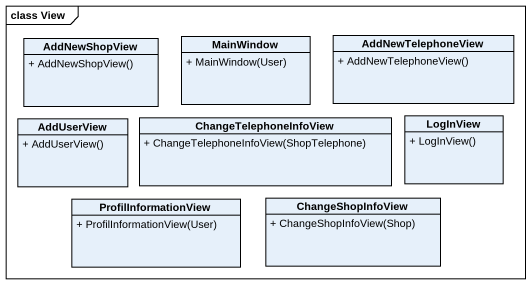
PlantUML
@startuml
mainframe class View
hide circle
hide empty members
skinparam classAttributeIconSize 0
class AddNewShopView {
  + AddNewShopView()
}
class MainWindow {
  + MainWindow(User)
}
class AddNewTelephoneView {
  + AddNewTelephoneView()
}
class AddUserView {
  + AddUserView()
}
class ChangeTelephoneInfoView {
  + ChangeTelephoneInfoView(ShopTelephone)
}
class LogInView {
  + LogInView()
}
class ProfilInformationView {
  + ProfilInformationView(User)
}
class ChangeShopInfoView {
  + ChangeShopInfoView(Shop)
}
@enduml
